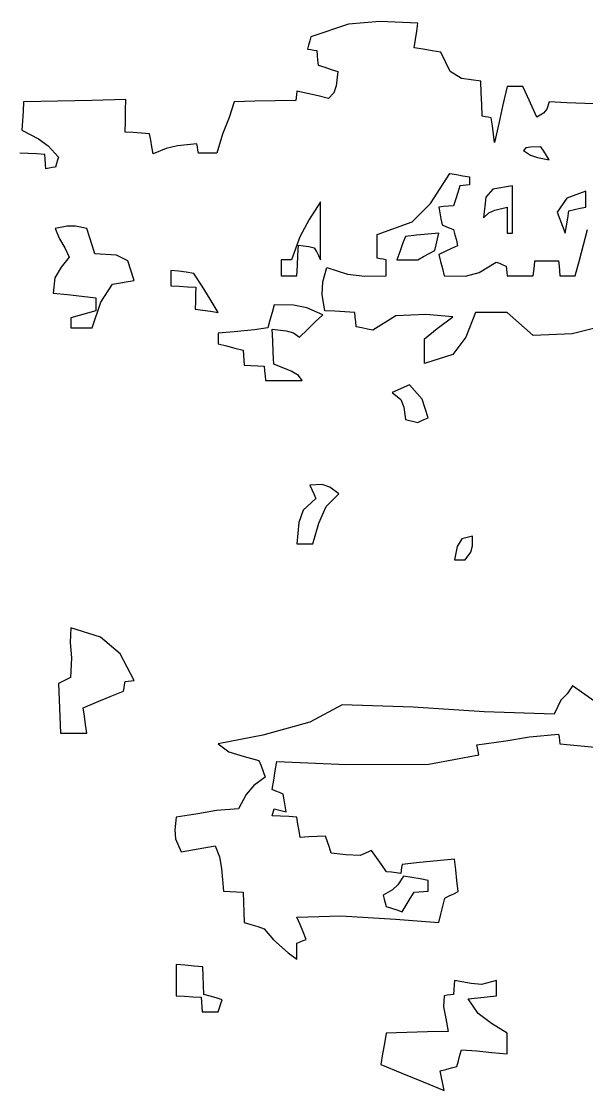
# Model space of a CAD drawing. Header units: millimetres. Extents: x 2622 to 2811, y 687 to 801.
# Drawn here: x 2746.433 to 2747.18, y 775.353 to 776.765 of the extents above; entities that cross this region are included whole.
import ezdxf

# ---------------------------------------------------------------- set-up
doc = ezdxf.new("R2010")
doc.units = ezdxf.units.MM
doc.layers.add('CHIOMA', color=94, linetype='Continuous')

msp = doc.modelspace()

# ---------------------------------------------------------------- linework, layer by layer
at = {"layer": 'CHIOMA', "linetype": 'Continuous'}
for p, q in [((2746.9065, 776.7647), (2746.8652, 776.7611)), ((2746.957, 776.7624), (2746.9065, 776.7647)), ((2746.8652, 776.7611), (2746.8155, 776.7444)), ((2746.9538, 776.7409), (2746.9554, 776.7518)), ((2746.9554, 776.7518), (2746.957, 776.7624)), ((2746.814, 776.7389), (2746.8125, 776.7334)), ((2746.8155, 776.7444), (2746.814, 776.7389)), ((2746.952, 776.7299), (2746.9538, 776.7409)), ((2746.8125, 776.7334), (2746.811, 776.7279)), ((2746.811, 776.7279), (2746.8153, 776.7274)), ((2746.8153, 776.7274), (2746.8194, 776.7269)), ((2746.8194, 776.7269), (2746.8235, 776.7264)), ((2746.8235, 776.7264), (2746.824, 776.7199)), ((2746.9639, 776.7279), (2746.952, 776.7299)), ((2746.9758, 776.7259), (2746.9639, 776.7279)), ((2746.9875, 776.7239), (2746.9758, 776.7259)), ((2746.9996, 776.6987), (2746.9875, 776.7239)), ((2746.824, 776.7199), (2746.8245, 776.7134)), ((2746.8245, 776.7134), (2746.825, 776.7069)), ((2746.825, 776.7069), (2746.8338, 776.7043)), ((2746.8338, 776.7043), (2746.8424, 776.7014)), ((2746.8424, 776.7014), (2746.851, 776.6984)), ((2746.851, 776.6984), (2746.8488, 776.6798)), ((2747.0148, 776.6894), (2746.9996, 776.6987)), ((2746.8488, 776.6798), (2746.8457, 776.6705)), ((2747.04, 776.6859), (2747.0148, 776.6894)), ((2747.0408, 776.6704), (2747.04, 776.6859)), ((2747.075, 776.6789), (2747.0694, 776.6544)), ((2747.0819, 776.6789), (2747.075, 776.6789)), ((2747.0888, 776.6789), (2747.0819, 776.6789)), ((2747.0955, 776.6789), (2747.0888, 776.6789)), ((2747.1018, 776.6654), (2747.0955, 776.6789)), ((2746.796, 776.6644), (2746.7955, 776.6604)), ((2746.7965, 776.6684), (2746.796, 776.6644)), ((2746.797, 776.6724), (2746.7965, 776.6684)), ((2746.811, 776.6694), (2746.797, 776.6724)), ((2746.825, 776.6663), (2746.811, 776.6694)), ((2746.839, 776.6629), (2746.825, 776.6663)), ((2746.8457, 776.6705), (2746.839, 776.6629)), ((2747.0414, 776.6549), (2747.0408, 776.6704)), ((2747.1079, 776.6519), (2747.1018, 776.6654)), ((2746.436, 776.6584), (2746.4353, 776.6459)), ((2746.481, 776.6594), (2746.436, 776.6584)), ((2746.526, 776.6604), (2746.481, 776.6594)), ((2746.571, 776.6614), (2746.526, 776.6604)), ((2746.5708, 776.6473), (2746.571, 776.6614)), ((2746.714, 776.6584), (2746.7076, 776.6377)), ((2746.7413, 776.6593), (2746.714, 776.6584)), ((2746.7684, 776.6599), (2746.7413, 776.6593)), ((2746.7955, 776.6604), (2746.7684, 776.6599)), ((2747.042, 776.6394), (2747.0414, 776.6549)), ((2747.0694, 776.6544), (2747.0638, 776.6298)), ((2747.114, 776.6384), (2747.1079, 776.6519)), ((2747.1305, 776.6584), (2747.1272, 776.6487)), ((2747.154, 776.6574), (2747.1305, 776.6584)), ((2747.1775, 776.6564), (2747.154, 776.6574)), ((2747.201, 776.6554), (2747.1775, 776.6564)), ((2746.4353, 776.6459), (2746.4344, 776.6334)), ((2746.5704, 776.6329), (2746.5708, 776.6473)), ((2746.7076, 776.6377), (2746.6988, 776.6156)), ((2747.046, 776.6389), (2747.042, 776.6394)), ((2747.05, 776.6383), (2747.046, 776.6389)), ((2747.054, 776.6374), (2747.05, 776.6383)), ((2747.0554, 776.6268), (2747.054, 776.6374)), ((2747.1229, 776.6435), (2747.114, 776.6384)), ((2747.1272, 776.6487), (2747.1229, 776.6435)), ((2746.4344, 776.6334), (2746.4335, 776.6209)), ((2746.57, 776.6184), (2746.5704, 776.6329)), ((2747.0568, 776.6159), (2747.0554, 776.6268)), ((2747.0638, 776.6298), (2747.058, 776.6049)), ((2746.4335, 776.6209), (2746.4556, 776.6096)), ((2746.4556, 776.6096), (2746.4682, 776.6004)), ((2746.5809, 776.6179), (2746.57, 776.6184)), ((2746.5918, 776.6173), (2746.5809, 776.6179)), ((2746.6025, 776.6164), (2746.5918, 776.6173)), ((2746.604, 776.6078), (2746.6025, 776.6164)), ((2746.6055, 776.5989), (2746.604, 776.6078)), ((2746.6988, 776.6156), (2746.6915, 776.5909)), ((2747.058, 776.6049), (2747.0568, 776.6159)), ((2746.4682, 776.6004), (2746.482, 776.5854)), ((2746.607, 776.5899), (2746.6055, 776.5989)), ((2746.6244, 776.597), (2746.607, 776.5899)), ((2746.6395, 776.6004), (2746.6244, 776.597)), ((2746.665, 776.6029), (2746.6395, 776.6004)), ((2746.6658, 776.5989), (2746.665, 776.6029)), ((2746.6664, 776.5949), (2746.6658, 776.5989)), ((2746.667, 776.5909), (2746.6664, 776.5949)), ((2747.0996, 776.5976), (2747.0965, 776.5944)), ((2747.0965, 776.5944), (2747.106, 776.5883)), ((2747.1056, 776.5987), (2747.0996, 776.5976)), ((2747.1195, 776.5989), (2747.1056, 776.5987)), ((2747.1233, 776.5934), (2747.1195, 776.5989)), ((2747.1269, 776.5878), (2747.1233, 776.5934)), ((2746.442, 776.5904), (2746.431, 776.5909)), ((2746.453, 776.5898), (2746.442, 776.5904)), ((2746.464, 776.5889), (2746.453, 776.5898)), ((2746.4645, 776.5828), (2746.464, 776.5889)), ((2746.465, 776.5764), (2746.4645, 776.5828)), ((2746.4808, 776.5813), (2746.4794, 776.5769)), ((2746.482, 776.5854), (2746.4808, 776.5813)), ((2746.6753, 776.5909), (2746.667, 776.5909)), ((2746.6834, 776.5909), (2746.6753, 776.5909)), ((2746.6915, 776.5909), (2746.6834, 776.5909)), ((2747.106, 776.5883), (2747.1149, 776.585)), ((2747.1149, 776.585), (2747.1305, 776.5819)), ((2747.1305, 776.5819), (2747.1269, 776.5878)), ((2746.4655, 776.5699), (2746.465, 776.5764)), ((2746.4698, 776.5709), (2746.4655, 776.5699)), ((2746.4739, 776.5718), (2746.4698, 776.5709)), ((2746.478, 776.5724), (2746.4739, 776.5718)), ((2746.4794, 776.5769), (2746.478, 776.5724)), ((2746.9736, 776.5243), (2746.999, 776.5639)), ((2746.999, 776.5639), (2747.0078, 776.5624)), ((2747.0078, 776.5624), (2747.0164, 776.5609)), ((2747.0164, 776.5609), (2747.025, 776.5594)), ((2747.025, 776.5594), (2747.025, 776.5559)), ((2747.025, 776.5559), (2747.025, 776.5524)), ((2747.025, 776.5524), (2747.025, 776.5489)), ((2747.0098, 776.5389), (2747.0069, 776.5303)), ((2747.0125, 776.5474), (2747.0098, 776.5389)), ((2747.0168, 776.5479), (2747.0125, 776.5474)), ((2747.0209, 776.5484), (2747.0168, 776.5479)), ((2747.025, 776.5489), (2747.0209, 776.5484)), ((2747.0561, 776.5432), (2747.0467, 776.5326)), ((2747.082, 776.5474), (2747.0561, 776.5432)), ((2747.082, 776.5268), (2747.082, 776.5474)), ((2747.179, 776.5404), (2747.1538, 776.5315)), ((2747.179, 776.5334), (2747.179, 776.5404)), ((2746.8285, 776.5264), (2746.8132, 776.5032)), ((2746.8285, 776.5009), (2746.8285, 776.5264)), ((2746.9493, 776.5), (2746.9736, 776.5243)), ((2747.0069, 776.5303), (2747.004, 776.5214)), ((2747.0467, 776.5326), (2747.0435, 776.5054)), ((2747.082, 776.5059), (2747.082, 776.5268)), ((2747.1538, 776.5315), (2747.1412, 776.5128)), ((2747.179, 776.5264), (2747.179, 776.5334)), ((2747.179, 776.5194), (2747.179, 776.5264)), ((2746.991, 776.5203), (2746.9845, 776.5194)), ((2746.9845, 776.5194), (2746.986, 776.5118)), ((2746.986, 776.5118), (2746.9875, 776.5039)), ((2746.9975, 776.5209), (2746.991, 776.5203)), ((2747.004, 776.5214), (2746.9975, 776.5209)), ((2747.0435, 776.5054), (2747.0506, 776.5119)), ((2747.0506, 776.5119), (2747.0588, 776.5155)), ((2747.0588, 776.5155), (2747.075, 776.5194)), ((2747.075, 776.5194), (2747.075, 776.5079)), ((2747.1412, 776.5128), (2747.1515, 776.4849)), ((2747.1549, 776.5048), (2747.1565, 776.5144)), ((2747.1565, 776.5144), (2747.164, 776.5163)), ((2747.164, 776.5163), (2747.1715, 776.5179)), ((2747.1715, 776.5179), (2747.179, 776.5194)), ((2746.4937, 776.4944), (2746.4775, 776.4914)), ((2746.5046, 776.4944), (2746.4937, 776.4944)), ((2746.5195, 776.4914), (2746.5046, 776.4944)), ((2746.8132, 776.5032), (2746.8008, 776.4801)), ((2746.8285, 776.4754), (2746.8285, 776.5009)), ((2746.903, 776.4834), (2746.9493, 776.5)), ((2746.9875, 776.5039), (2746.989, 776.4959)), ((2746.989, 776.4959), (2746.994, 776.4939)), ((2747.075, 776.5079), (2747.075, 776.4964)), ((2747.075, 776.4964), (2747.075, 776.4849)), ((2747.082, 776.4849), (2747.082, 776.5059)), ((2747.1515, 776.4849), (2747.1533, 776.4949)), ((2747.1533, 776.4949), (2747.1549, 776.5048)), ((2746.4775, 776.4914), (2746.4834, 776.4774)), ((2746.523, 776.4804), (2746.5195, 776.4914)), ((2746.5265, 776.4693), (2746.523, 776.4804)), ((2746.903, 776.4729), (2746.903, 776.4834)), ((2746.9405, 776.4809), (2746.9368, 776.4708)), ((2746.9553, 776.4824), (2746.9405, 776.4809)), ((2746.9699, 776.4838), (2746.9553, 776.4824)), ((2746.9845, 776.4849), (2746.9699, 776.4838)), ((2746.9829, 776.4774), (2746.9845, 776.4849)), ((2746.994, 776.4939), (2746.999, 776.4919)), ((2746.999, 776.4919), (2747.004, 776.4899)), ((2747.004, 776.4899), (2747.0059, 776.4829)), ((2747.0059, 776.4829), (2747.0078, 776.4758)), ((2747.075, 776.4849), (2747.0774, 776.4849)), ((2747.0774, 776.4849), (2747.0798, 776.4849)), ((2747.0798, 776.4849), (2747.082, 776.4849)), ((2747.1758, 776.4698), (2747.181, 776.4899)), ((2746.4834, 776.4774), (2746.4904, 776.4657)), ((2746.53, 776.4579), (2746.5265, 776.4693)), ((2746.8008, 776.4801), (2746.79, 776.4499)), ((2746.7984, 776.4559), (2746.799, 776.4694)), ((2746.799, 776.4694), (2746.806, 776.4684)), ((2746.806, 776.4684), (2746.813, 776.4673)), ((2746.813, 776.4673), (2746.82, 776.4659)), ((2746.8285, 776.4499), (2746.8285, 776.4754)), ((2746.903, 776.4624), (2746.903, 776.4729)), ((2746.9368, 776.4708), (2746.9329, 776.4604)), ((2746.9795, 776.4624), (2746.9813, 776.4699)), ((2746.9813, 776.4699), (2746.9829, 776.4774)), ((2747.0095, 776.4684), (2747.0013, 776.4648)), ((2747.0078, 776.4758), (2747.0095, 776.4684)), ((2747.1704, 776.4494), (2747.1758, 776.4698)), ((2746.496, 776.4534), (2746.4856, 776.4401)), ((2746.4904, 776.4657), (2746.496, 776.4534)), ((2746.5587, 776.4559), (2746.53, 776.4579)), ((2746.5739, 776.4487), (2746.5587, 776.4559)), ((2746.7978, 776.4424), (2746.7984, 776.4559)), ((2746.82, 776.4659), (2746.8229, 776.4608)), ((2746.8229, 776.4608), (2746.8258, 776.4554)), ((2746.8258, 776.4554), (2746.8285, 776.4499)), ((2746.903, 776.4519), (2746.903, 776.4624)), ((2746.9329, 776.4604), (2746.929, 776.4499)), ((2746.957, 776.4499), (2746.9645, 776.4543)), ((2746.9645, 776.4543), (2746.972, 776.4584)), ((2746.972, 776.4584), (2746.9795, 776.4624)), ((2746.9929, 776.4609), (2746.9845, 776.4569)), ((2746.9845, 776.4569), (2746.9869, 776.4478)), ((2747.0013, 776.4648), (2746.9929, 776.4609)), ((2746.4856, 776.4401), (2746.4773, 776.4259)), ((2746.582, 776.4224), (2746.5739, 776.4487)), ((2746.7765, 776.4499), (2746.7765, 776.4429)), ((2746.781, 776.4499), (2746.7765, 776.4499)), ((2746.7765, 776.4429), (2746.7765, 776.4359)), ((2746.7855, 776.4499), (2746.781, 776.4499)), ((2746.79, 776.4499), (2746.7855, 776.4499)), ((2746.797, 776.4289), (2746.7978, 776.4424)), ((2746.8315, 776.421), (2746.8365, 776.4399)), ((2746.8365, 776.4399), (2746.8641, 776.431)), ((2746.907, 776.4514), (2746.903, 776.4519)), ((2746.911, 776.4508), (2746.907, 776.4514)), ((2746.915, 776.4499), (2746.911, 776.4508)), ((2746.915, 776.4429), (2746.915, 776.4499)), ((2746.915, 776.4359), (2746.915, 776.4429)), ((2746.929, 776.4499), (2746.9384, 776.4499)), ((2746.9384, 776.4499), (2746.9478, 776.4499)), ((2746.9478, 776.4499), (2746.957, 776.4499)), ((2746.9869, 776.4478), (2746.9893, 776.4384)), ((2746.9893, 776.4384), (2746.9915, 776.4289)), ((2747.038, 776.4333), (2747.0605, 776.4469)), ((2747.0605, 776.4469), (2747.0649, 776.4453)), ((2747.0649, 776.4453), (2747.0693, 776.4434)), ((2747.0693, 776.4434), (2747.0735, 776.4414)), ((2747.0735, 776.4414), (2747.074, 776.4374)), ((2747.1103, 776.4354), (2747.1109, 776.4419)), ((2747.1109, 776.4419), (2747.1115, 776.4484)), ((2747.1115, 776.4484), (2747.122, 776.4484)), ((2747.122, 776.4484), (2747.1325, 776.4484)), ((2747.1325, 776.4484), (2747.143, 776.4484)), ((2747.143, 776.4484), (2747.1435, 776.4419)), ((2747.1435, 776.4419), (2747.144, 776.4354)), ((2747.165, 776.4289), (2747.1704, 776.4494)), ((2746.4773, 776.4259), (2746.475, 776.4059)), ((2746.6305, 776.4359), (2746.6305, 776.4293)), ((2746.6408, 776.4348), (2746.6305, 776.4359)), ((2746.6305, 776.4293), (2746.6305, 776.4224)), ((2746.6509, 776.4334), (2746.6408, 776.4348)), ((2746.661, 776.4319), (2746.6509, 776.4334)), ((2746.6718, 776.4149), (2746.661, 776.4319)), ((2746.7765, 776.4359), (2746.7765, 776.4289)), ((2746.7765, 776.4289), (2746.7834, 776.4289)), ((2746.7834, 776.4289), (2746.7903, 776.4289)), ((2746.7903, 776.4289), (2746.797, 776.4289)), ((2746.8641, 776.431), (2746.8869, 776.4281)), ((2746.8869, 776.4281), (2746.915, 776.4289)), ((2746.915, 776.4289), (2746.915, 776.4359)), ((2746.9915, 776.4289), (2747.0199, 776.4281)), ((2747.0199, 776.4281), (2747.038, 776.4333)), ((2747.074, 776.4374), (2747.0745, 776.4333)), ((2747.0745, 776.4333), (2747.075, 776.4289)), ((2747.075, 776.4289), (2747.0865, 776.4289)), ((2747.0865, 776.4289), (2747.098, 776.4289)), ((2747.098, 776.4289), (2747.1095, 776.4289)), ((2747.1095, 776.4289), (2747.1103, 776.4354)), ((2747.144, 776.4354), (2747.1445, 776.4289)), ((2747.1445, 776.4289), (2747.1514, 776.4289)), ((2747.1514, 776.4289), (2747.1583, 776.4289)), ((2747.1583, 776.4289), (2747.165, 776.4289)), ((2746.5382, 776.3938), (2746.5536, 776.4179)), ((2746.5536, 776.4179), (2746.582, 776.4224)), ((2746.6305, 776.4224), (2746.6305, 776.4154)), ((2746.6305, 776.4154), (2746.6415, 776.4149)), ((2746.6415, 776.4149), (2746.6525, 776.4144)), ((2746.6525, 776.4144), (2746.6635, 776.4139)), ((2746.6635, 776.4139), (2746.6633, 776.4044)), ((2746.6824, 776.3978), (2746.6718, 776.4149)), ((2746.8306, 776.4043), (2746.8315, 776.421)), ((2746.475, 776.4059), (2746.4939, 776.4039)), ((2746.4939, 776.4039), (2746.5128, 776.4019)), ((2746.5128, 776.4019), (2746.5315, 776.3999)), ((2746.5315, 776.3999), (2746.5315, 776.3943)), ((2746.6633, 776.4044), (2746.6629, 776.3948)), ((2746.693, 776.3804), (2746.6824, 776.3978)), ((2746.834, 776.3824), (2746.8306, 776.4043)), ((2746.5315, 776.3824), (2746.5205, 776.3794)), ((2746.5265, 776.3599), (2746.5382, 776.3938)), ((2746.5315, 776.3943), (2746.5315, 776.3884)), ((2746.5315, 776.3884), (2746.5315, 776.3824)), ((2746.6629, 776.3948), (2746.6625, 776.3849)), ((2746.6625, 776.3849), (2746.6728, 776.3834)), ((2746.6728, 776.3834), (2746.6829, 776.3819)), ((2746.6829, 776.3819), (2746.693, 776.3804)), ((2746.767, 776.3904), (2746.7643, 776.3804)), ((2746.7925, 776.3899), (2746.767, 776.3904)), ((2746.8103, 776.3865), (2746.7925, 776.3899)), ((2746.8315, 776.3774), (2746.8103, 776.3865)), ((2746.8473, 776.3819), (2746.834, 776.3824)), ((2746.8604, 776.3813), (2746.8473, 776.3819)), ((2746.5095, 776.3764), (2746.4985, 776.3734)), ((2746.4985, 776.3734), (2746.4985, 776.3689)), ((2746.4985, 776.3689), (2746.4985, 776.3644)), ((2746.5205, 776.3794), (2746.5095, 776.3764)), ((2746.7614, 776.3703), (2746.7585, 776.3599)), ((2746.7643, 776.3804), (2746.7614, 776.3703)), ((2746.8109, 776.3579), (2746.8213, 776.3678)), ((2746.8213, 776.3678), (2746.8315, 776.3774)), ((2746.8735, 776.3804), (2746.8604, 776.3813)), ((2746.8743, 776.3743), (2746.8735, 776.3804)), ((2746.8749, 776.3679), (2746.8743, 776.3743)), ((2746.8755, 776.3614), (2746.8749, 776.3679)), ((2746.9278, 776.3761), (2746.8975, 776.3569)), ((2746.9673, 776.3775), (2746.9278, 776.3761)), ((2747.003, 776.3744), (2746.9673, 776.3775)), ((2746.9823, 776.3591), (2747.003, 776.3744)), ((2747.033, 776.3804), (2747.0205, 776.3479)), ((2747.047, 776.3804), (2747.033, 776.3804)), ((2747.061, 776.3804), (2747.047, 776.3804)), ((2747.075, 776.3804), (2747.061, 776.3804)), ((2747.1094, 776.3501), (2747.075, 776.3804)), ((2746.4985, 776.3644), (2746.4985, 776.3599)), ((2746.4985, 776.3599), (2746.5079, 776.3599)), ((2746.5079, 776.3599), (2746.5173, 776.3599)), ((2746.5173, 776.3599), (2746.5265, 776.3599)), ((2746.7144, 776.3547), (2746.693, 776.3529)), ((2746.741, 776.3574), (2746.7144, 776.3547)), ((2746.7585, 776.3599), (2746.741, 776.3574)), ((2746.7645, 776.3584), (2746.7831, 776.3563)), ((2746.7653, 776.3429), (2746.7645, 776.3584)), ((2746.7831, 776.3563), (2746.7925, 776.3536)), ((2746.7925, 776.3536), (2746.8005, 776.3479)), ((2746.8005, 776.3479), (2746.8109, 776.3579)), ((2746.8829, 776.3599), (2746.8755, 776.3614)), ((2746.8903, 776.3584), (2746.8829, 776.3599)), ((2746.8975, 776.3569), (2746.8903, 776.3584)), ((2746.9657, 776.3455), (2746.9823, 776.3591)), ((2747.2065, 776.3634), (2747.161, 776.352)), ((2746.693, 776.3529), (2746.693, 776.3484)), ((2746.693, 776.3484), (2746.693, 776.3438)), ((2746.693, 776.3438), (2746.693, 776.3389)), ((2746.7659, 776.3274), (2746.7653, 776.3429)), ((2746.9655, 776.3129), (2746.9657, 776.3455)), ((2747.0205, 776.3479), (2747.003, 776.3247)), ((2747.161, 776.352), (2747.1094, 776.3501)), ((2746.693, 776.3389), (2746.704, 776.3363)), ((2746.704, 776.3363), (2746.715, 776.3334)), ((2746.715, 776.3334), (2746.726, 776.3304)), ((2746.726, 776.3304), (2746.7265, 776.3239)), ((2746.7665, 776.3119), (2746.7659, 776.3274)), ((2746.7265, 776.3239), (2746.727, 776.3174)), ((2746.727, 776.3174), (2746.7275, 776.3109)), ((2746.7275, 776.3109), (2746.7364, 776.3104)), ((2746.7895, 776.3028), (2746.7665, 776.3119)), ((2747.003, 776.3247), (2746.9655, 776.3129)), ((2746.7364, 776.3104), (2746.7453, 776.3099)), ((2746.7453, 776.3099), (2746.754, 776.3094)), ((2746.754, 776.3094), (2746.7545, 776.3033)), ((2746.7545, 776.3033), (2746.755, 776.2969)), ((2746.755, 776.2969), (2746.7555, 776.2904)), ((2746.7992, 776.2972), (2746.7895, 776.3028)), ((2746.804, 776.2904), (2746.7992, 776.2972)), ((2746.7555, 776.2904), (2746.7718, 776.2904)), ((2746.7718, 776.2904), (2746.7879, 776.2904)), ((2746.7879, 776.2904), (2746.804, 776.2904)), ((2746.9459, 776.2848), (2746.923, 776.2749)), ((2746.9628, 776.2659), (2746.9459, 776.2848)), ((2746.923, 776.2749), (2746.9345, 776.2653)), ((2746.9345, 776.2653), (2746.9382, 776.2555)), ((2746.9382, 776.2555), (2746.9405, 776.2389)), ((2746.9705, 776.2414), (2746.9628, 776.2659)), ((2746.966, 776.2394), (2746.9705, 776.2414)), ((2746.9405, 776.2389), (2746.946, 776.2378)), ((2746.946, 776.2378), (2746.9515, 776.2364)), ((2746.9515, 776.2364), (2746.957, 776.2349)), ((2746.957, 776.2349), (2746.9615, 776.2373)), ((2746.9615, 776.2373), (2746.966, 776.2394)), ((2746.8306, 776.1534), (2746.814, 776.1524)), ((2746.814, 776.1524), (2746.8168, 776.1468)), ((2746.8168, 776.1468), (2746.8194, 776.1409)), ((2746.8405, 776.1495), (2746.8306, 776.1534)), ((2746.8525, 776.1409), (2746.8405, 776.1495)), ((2746.822, 776.1349), (2746.8054, 776.1193)), ((2746.8194, 776.1409), (2746.822, 776.1349)), ((2746.8357, 776.1243), (2746.8525, 776.1409)), ((2746.8054, 776.1193), (2746.7995, 776.1031)), ((2746.8263, 776.1021), (2746.8357, 776.1243)), ((2746.7995, 776.1031), (2746.797, 776.0749)), ((2746.818, 776.0749), (2746.8263, 776.1021)), ((2747.029, 776.0849), (2747.0149, 776.0815)), ((2747.0293, 776.0721), (2747.029, 776.0849)), ((2746.797, 776.0749), (2746.804, 776.0749)), ((2746.804, 776.0749), (2746.811, 776.0749)), ((2746.811, 776.0749), (2746.818, 776.0749)), ((2747.0089, 776.0713), (2747.0055, 776.0539)), ((2747.0149, 776.0815), (2747.0089, 776.0713)), ((2747.0268, 776.064), (2747.0293, 776.0721)), ((2747.0195, 776.0539), (2747.0268, 776.064)), ((2747.0055, 776.0539), (2747.0103, 776.0539)), ((2747.0103, 776.0539), (2747.0149, 776.0539)), ((2747.0149, 776.0539), (2747.0195, 776.0539)), ((2746.4985, 775.9639), (2746.4975, 775.9447)), ((2746.5375, 775.9517), (2746.4985, 775.9639)), ((2746.4975, 775.9447), (2746.4992, 775.9243)), ((2746.5635, 775.9296), (2746.5375, 775.9517)), ((2746.582, 775.8944), (2746.5635, 775.9296)), ((2746.4992, 775.9243), (2746.498, 775.8984)), ((2746.4874, 775.8933), (2746.482, 775.8904)), ((2746.482, 775.8904), (2746.4829, 775.8688)), ((2746.4928, 775.8959), (2746.4874, 775.8933)), ((2746.498, 775.8984), (2746.4928, 775.8959)), ((2746.5688, 775.8848), (2746.5694, 775.8889)), ((2746.5694, 775.8889), (2746.57, 775.8929)), ((2746.57, 775.8929), (2746.574, 775.8934)), ((2746.574, 775.8934), (2746.578, 775.8939)), ((2746.578, 775.8939), (2746.582, 775.8944)), ((2747.1615, 775.8874), (2747.1543, 775.877)), ((2747.2072, 775.8551), (2747.1615, 775.8874)), ((2746.5324, 775.8659), (2746.5503, 775.8733)), ((2746.5503, 775.8733), (2746.568, 775.8804)), ((2746.568, 775.8804), (2746.5688, 775.8848)), ((2747.1543, 775.877), (2747.1457, 775.8683)), ((2746.4829, 775.8688), (2746.4838, 775.8469)), ((2746.5145, 775.8584), (2746.5324, 775.8659)), ((2746.857, 775.8624), (2746.8142, 775.8395)), ((2746.9508, 775.8592), (2746.857, 775.8624)), ((2747.0445, 775.8531), (2746.9508, 775.8592)), ((2747.1457, 775.8683), (2747.137, 775.8499)), ((2746.4838, 775.8469), (2746.4845, 775.8249)), ((2746.5163, 775.8474), (2746.5145, 775.8584)), ((2746.5179, 775.8363), (2746.5163, 775.8474)), ((2747.137, 775.8499), (2747.0445, 775.8531)), ((2746.5195, 775.8249), (2746.5179, 775.8363)), ((2746.8142, 775.8395), (2746.752, 775.8221)), ((2746.4845, 775.8249), (2746.4963, 775.8249)), ((2746.4963, 775.8249), (2746.5079, 775.8249)), ((2746.5079, 775.8249), (2746.5195, 775.8249)), ((2746.752, 775.8221), (2746.693, 775.8109)), ((2747.0733, 775.8147), (2747.1046, 775.8201)), ((2747.1046, 775.8201), (2747.143, 775.8234)), ((2747.143, 775.8234), (2747.1435, 775.8194)), ((2747.1435, 775.8194), (2747.144, 775.8153)), ((2746.693, 775.8109), (2746.7071, 775.8001)), ((2747.035, 775.8094), (2747.0733, 775.8147)), ((2747.0359, 775.8053), (2747.035, 775.8094)), ((2747.0368, 775.8009), (2747.0359, 775.8053)), ((2747.144, 775.8153), (2747.1445, 775.8109)), ((2747.1445, 775.8109), (2747.1678, 775.8088)), ((2747.1678, 775.8088), (2747.1909, 775.8064)), ((2746.7071, 775.8001), (2746.7275, 775.794)), ((2746.7275, 775.794), (2746.747, 775.7889)), ((2746.747, 775.7889), (2746.7498, 775.7818)), ((2746.9713, 775.7838), (2747.0375, 775.7964)), ((2747.0375, 775.7964), (2747.0368, 775.8009)), ((2746.7498, 775.7818), (2746.7524, 775.7744)), ((2746.7524, 775.7744), (2746.755, 775.7669)), ((2746.7665, 775.7629), (2746.7685, 775.7753)), ((2746.7685, 775.7753), (2746.7705, 775.7874)), ((2746.7705, 775.7874), (2746.8626, 775.7836)), ((2746.8626, 775.7836), (2746.9713, 775.7838)), ((2746.755, 775.7669), (2746.7402, 775.7556)), ((2746.7645, 775.7504), (2746.7665, 775.7629)), ((2746.7402, 775.7556), (2746.73, 775.7439)), ((2746.7694, 775.7484), (2746.7645, 775.7504)), ((2746.7743, 775.7464), (2746.7694, 775.7484)), ((2746.779, 775.7444), (2746.7743, 775.7464)), ((2746.73, 775.7439), (2746.72, 775.7249)), ((2746.7804, 775.7368), (2746.779, 775.7444)), ((2746.7818, 775.7289), (2746.7804, 775.7368)), ((2746.6663, 775.7185), (2746.6375, 775.7139)), ((2746.6908, 775.7229), (2746.6663, 775.7185)), ((2746.72, 775.7249), (2746.6908, 775.7229)), ((2746.7645, 775.7159), (2746.7654, 775.7189)), ((2746.7654, 775.7189), (2746.7663, 775.7219)), ((2746.7663, 775.7219), (2746.767, 775.7249)), ((2746.767, 775.7249), (2746.7724, 775.7238)), ((2746.7724, 775.7238), (2746.7778, 775.7224)), ((2746.7778, 775.7224), (2746.783, 775.7209)), ((2746.783, 775.7209), (2746.7818, 775.7289)), ((2746.6375, 775.7139), (2746.6357, 775.6974)), ((2746.7754, 775.7154), (2746.7645, 775.7159)), ((2746.7863, 775.7148), (2746.7754, 775.7154)), ((2746.797, 775.7139), (2746.7863, 775.7148)), ((2746.7985, 775.7049), (2746.797, 775.7139)), ((2746.8, 775.6959), (2746.7985, 775.7049)), ((2746.6357, 775.6974), (2746.6367, 775.6852)), ((2746.8015, 775.6869), (2746.8, 775.6959)), ((2746.6367, 775.6852), (2746.644, 775.6684)), ((2746.674, 775.6734), (2746.689, 775.6759)), ((2746.689, 775.6759), (2746.6947, 775.6617)), ((2746.8128, 775.6878), (2746.8015, 775.6869)), ((2746.8239, 775.6884), (2746.8128, 775.6878)), ((2746.835, 775.6889), (2746.8239, 775.6884)), ((2746.8375, 775.6814), (2746.835, 775.6889)), ((2746.84, 775.6739), (2746.8375, 775.6814)), ((2746.644, 775.6684), (2746.659, 775.6709)), ((2746.659, 775.6709), (2746.674, 775.6734)), ((2746.6947, 775.6617), (2746.6975, 775.6463)), ((2746.8425, 775.6664), (2746.84, 775.6739)), ((2746.8616, 775.6641), (2746.8425, 775.6664)), ((2746.8806, 775.6635), (2746.8616, 775.6641)), ((2746.8955, 775.6699), (2746.8806, 775.6635)), ((2746.9023, 775.6608), (2746.8955, 775.6699)), ((2746.9089, 775.6514), (2746.9023, 775.6608)), ((2746.9155, 775.6419), (2746.9089, 775.6514)), ((2746.9355, 775.6474), (2746.935, 775.6434)), ((2746.936, 775.6514), (2746.9355, 775.6474)), ((2746.9593, 775.6539), (2746.936, 775.6514)), ((2746.9824, 775.6563), (2746.9593, 775.6539)), ((2747.0055, 775.6584), (2746.9824, 775.6563)), ((2747.007, 775.6444), (2747.0055, 775.6584)), ((2746.6975, 775.6463), (2746.7, 775.6164)), ((2746.9219, 775.6413), (2746.9155, 775.6419)), ((2746.9283, 775.6404), (2746.9219, 775.6413)), ((2746.9345, 775.6394), (2746.9283, 775.6404)), ((2746.938, 775.6359), (2746.9306, 775.6246)), ((2746.935, 775.6434), (2746.9345, 775.6394)), ((2746.9489, 775.6343), (2746.938, 775.6359)), ((2746.9598, 775.6324), (2746.9489, 775.6343)), ((2747.0085, 775.6303), (2747.007, 775.6444)), ((2746.9306, 775.6246), (2746.9236, 775.6182)), ((2746.9705, 775.6304), (2746.9598, 775.6324)), ((2746.9705, 775.6259), (2746.9705, 775.6304)), ((2746.9705, 775.6213), (2746.9705, 775.6259)), ((2746.9705, 775.6164), (2746.9705, 775.6213)), ((2747.01, 775.6159), (2747.0085, 775.6303)), ((2746.7, 775.6164), (2746.7088, 775.6159)), ((2746.7088, 775.6159), (2746.7174, 775.6154)), ((2746.7174, 775.6154), (2746.726, 775.6149)), ((2746.726, 775.6149), (2746.7265, 775.6018)), ((2746.9236, 775.6182), (2746.911, 775.6109)), ((2746.911, 775.6109), (2746.9124, 775.6059)), ((2746.9124, 775.6059), (2746.9138, 775.6009)), ((2746.9414, 775.5978), (2746.9468, 775.6064)), ((2746.9468, 775.6064), (2746.952, 775.6149)), ((2746.952, 775.6149), (2746.9583, 775.6154)), ((2746.9583, 775.6154), (2746.9644, 775.6159)), ((2746.9644, 775.6159), (2746.9705, 775.6164)), ((2746.9899, 775.5964), (2746.9925, 775.6069)), ((2746.9925, 775.6069), (2746.9984, 775.6099)), ((2746.9984, 775.6099), (2747.0043, 775.6129)), ((2747.0043, 775.6129), (2747.01, 775.6159)), ((2746.7265, 775.6018), (2746.727, 775.5884)), ((2746.9138, 775.6009), (2746.915, 775.5959)), ((2746.915, 775.5959), (2746.922, 775.5938)), ((2746.922, 775.5938), (2746.929, 775.5914)), ((2746.929, 775.5914), (2746.936, 775.5889)), ((2746.936, 775.5889), (2746.9414, 775.5978)), ((2746.9873, 775.5858), (2746.9899, 775.5964)), ((2746.727, 775.5884), (2746.7275, 775.5749)), ((2746.797, 775.5819), (2746.8551, 775.5839)), ((2746.8013, 775.5723), (2746.797, 775.5819)), ((2746.8551, 775.5839), (2746.9273, 775.5793)), ((2746.9273, 775.5793), (2746.9845, 775.5749)), ((2746.9845, 775.5749), (2746.9873, 775.5858)), ((2746.7275, 775.5749), (2746.7364, 775.5723)), ((2746.7364, 775.5723), (2746.7453, 775.5694)), ((2746.7453, 775.5694), (2746.754, 775.5664)), ((2746.754, 775.5664), (2746.7661, 775.552)), ((2746.8054, 775.5624), (2746.8013, 775.5723)), ((2746.7661, 775.552), (2746.7855, 775.5348)), ((2746.797, 775.5474), (2746.8013, 775.5493)), ((2746.8013, 775.5493), (2746.8054, 775.5509)), ((2746.8095, 775.5524), (2746.8054, 775.5624)), ((2746.8054, 775.5509), (2746.8095, 775.5524)), ((2746.7855, 775.5348), (2746.797, 775.5264)), ((2746.797, 775.5404), (2746.797, 775.5474)), ((2746.797, 775.5334), (2746.797, 775.5404)), ((2746.797, 775.5264), (2746.797, 775.5334)), ((2746.6375, 775.5194), (2746.6375, 775.5058)), ((2746.6494, 775.5184), (2746.6375, 775.5194)), ((2746.6613, 775.5174), (2746.6494, 775.5184)), ((2746.673, 775.5164), (2746.6613, 775.5174)), ((2746.6734, 775.5044), (2746.673, 775.5164)), ((2746.6375, 775.5058), (2746.6375, 775.4919)), ((2746.6738, 775.4923), (2746.6734, 775.5044)), ((2746.674, 775.4799), (2746.6738, 775.4923)), ((2747.005, 775.4924), (2747.0045, 775.4863)), ((2747.0055, 775.4984), (2747.005, 775.4924)), ((2747.0275, 775.4943), (2747.0055, 775.4984)), ((2747.0409, 775.4928), (2747.0275, 775.4943)), ((2747.061, 775.4984), (2747.0409, 775.4928)), ((2747.061, 775.4918), (2747.061, 775.4984)), ((2746.6375, 775.4919), (2746.6375, 775.4779)), ((2746.6375, 775.4779), (2746.6485, 775.4774)), ((2746.6823, 775.4778), (2746.674, 775.4799)), ((2746.9915, 775.4779), (2746.9908, 775.4634)), ((2746.9958, 775.4788), (2746.9915, 775.4779)), ((2746.9999, 775.4794), (2746.9958, 775.4788)), ((2747.004, 775.4799), (2746.9999, 775.4794)), ((2747.0045, 775.4863), (2747.004, 775.4799)), ((2747.0485, 775.4768), (2747.061, 775.4779)), ((2747.061, 775.4849), (2747.061, 775.4918)), ((2747.061, 775.4779), (2747.061, 775.4849)), ((2746.6485, 775.4774), (2746.6595, 775.4769)), ((2746.6595, 775.4769), (2746.6705, 775.4764)), ((2746.6705, 775.4764), (2746.671, 775.4699)), ((2746.671, 775.4699), (2746.6715, 775.4634)), ((2746.6904, 775.4754), (2746.6823, 775.4778)), ((2746.6985, 775.4729), (2746.6904, 775.4754)), ((2746.6949, 775.4624), (2746.6968, 775.4678)), ((2746.6968, 775.4678), (2746.6985, 775.4729)), ((2747.0235, 775.4739), (2747.036, 775.4754)), ((2747.0367, 775.4549), (2747.0235, 775.4739)), ((2747.036, 775.4754), (2747.0485, 775.4768)), ((2746.6715, 775.4634), (2746.672, 775.4569)), ((2746.672, 775.4569), (2746.679, 775.4569)), ((2746.679, 775.4569), (2746.686, 775.4569)), ((2746.686, 775.4569), (2746.693, 775.4569)), ((2746.693, 775.4569), (2746.6949, 775.4624)), ((2746.9908, 775.4634), (2746.994, 775.4481)), ((2747.0544, 775.4416), (2747.0367, 775.4549)), ((2746.994, 775.4481), (2746.997, 775.4309)), ((2747.075, 775.4289), (2747.0544, 775.4416)), ((2746.915, 775.4289), (2746.9128, 775.4153)), ((2746.9424, 775.4298), (2746.915, 775.4289)), ((2746.9698, 775.4304), (2746.9424, 775.4298)), ((2746.997, 775.4309), (2746.9698, 775.4304)), ((2747.075, 775.4199), (2747.075, 775.4289)), ((2746.9128, 775.4153), (2746.9104, 775.4014)), ((2747.075, 775.4108), (2747.075, 775.4199)), ((2747.075, 775.4014), (2747.075, 775.4108)), ((2746.9104, 775.4014), (2746.908, 775.3874)), ((2747.0105, 775.3924), (2747.0125, 775.3998)), ((2747.0125, 775.3998), (2747.0145, 775.4069)), ((2747.0145, 775.4069), (2747.0348, 775.4053)), ((2747.0348, 775.4053), (2747.0549, 775.4034)), ((2747.0549, 775.4034), (2747.075, 775.4014)), ((2746.908, 775.3874), (2746.9359, 775.3759)), ((2746.9865, 775.3789), (2746.9939, 775.3809)), ((2746.9939, 775.3809), (2747.0013, 775.3829)), ((2747.0013, 775.3829), (2747.0085, 775.3849)), ((2747.0085, 775.3849), (2747.0105, 775.3924)), ((2746.9359, 775.3759), (2746.9638, 775.3644)), ((2746.9883, 775.3704), (2746.9865, 775.3789)), ((2746.9899, 775.3618), (2746.9883, 775.3704)), ((2746.9638, 775.3644), (2746.9915, 775.3529)), ((2746.9915, 775.3529), (2746.9899, 775.3618))]:
    msp.add_line(p, q, dxfattribs=at)

doc.saveas('drawing.dxf')
